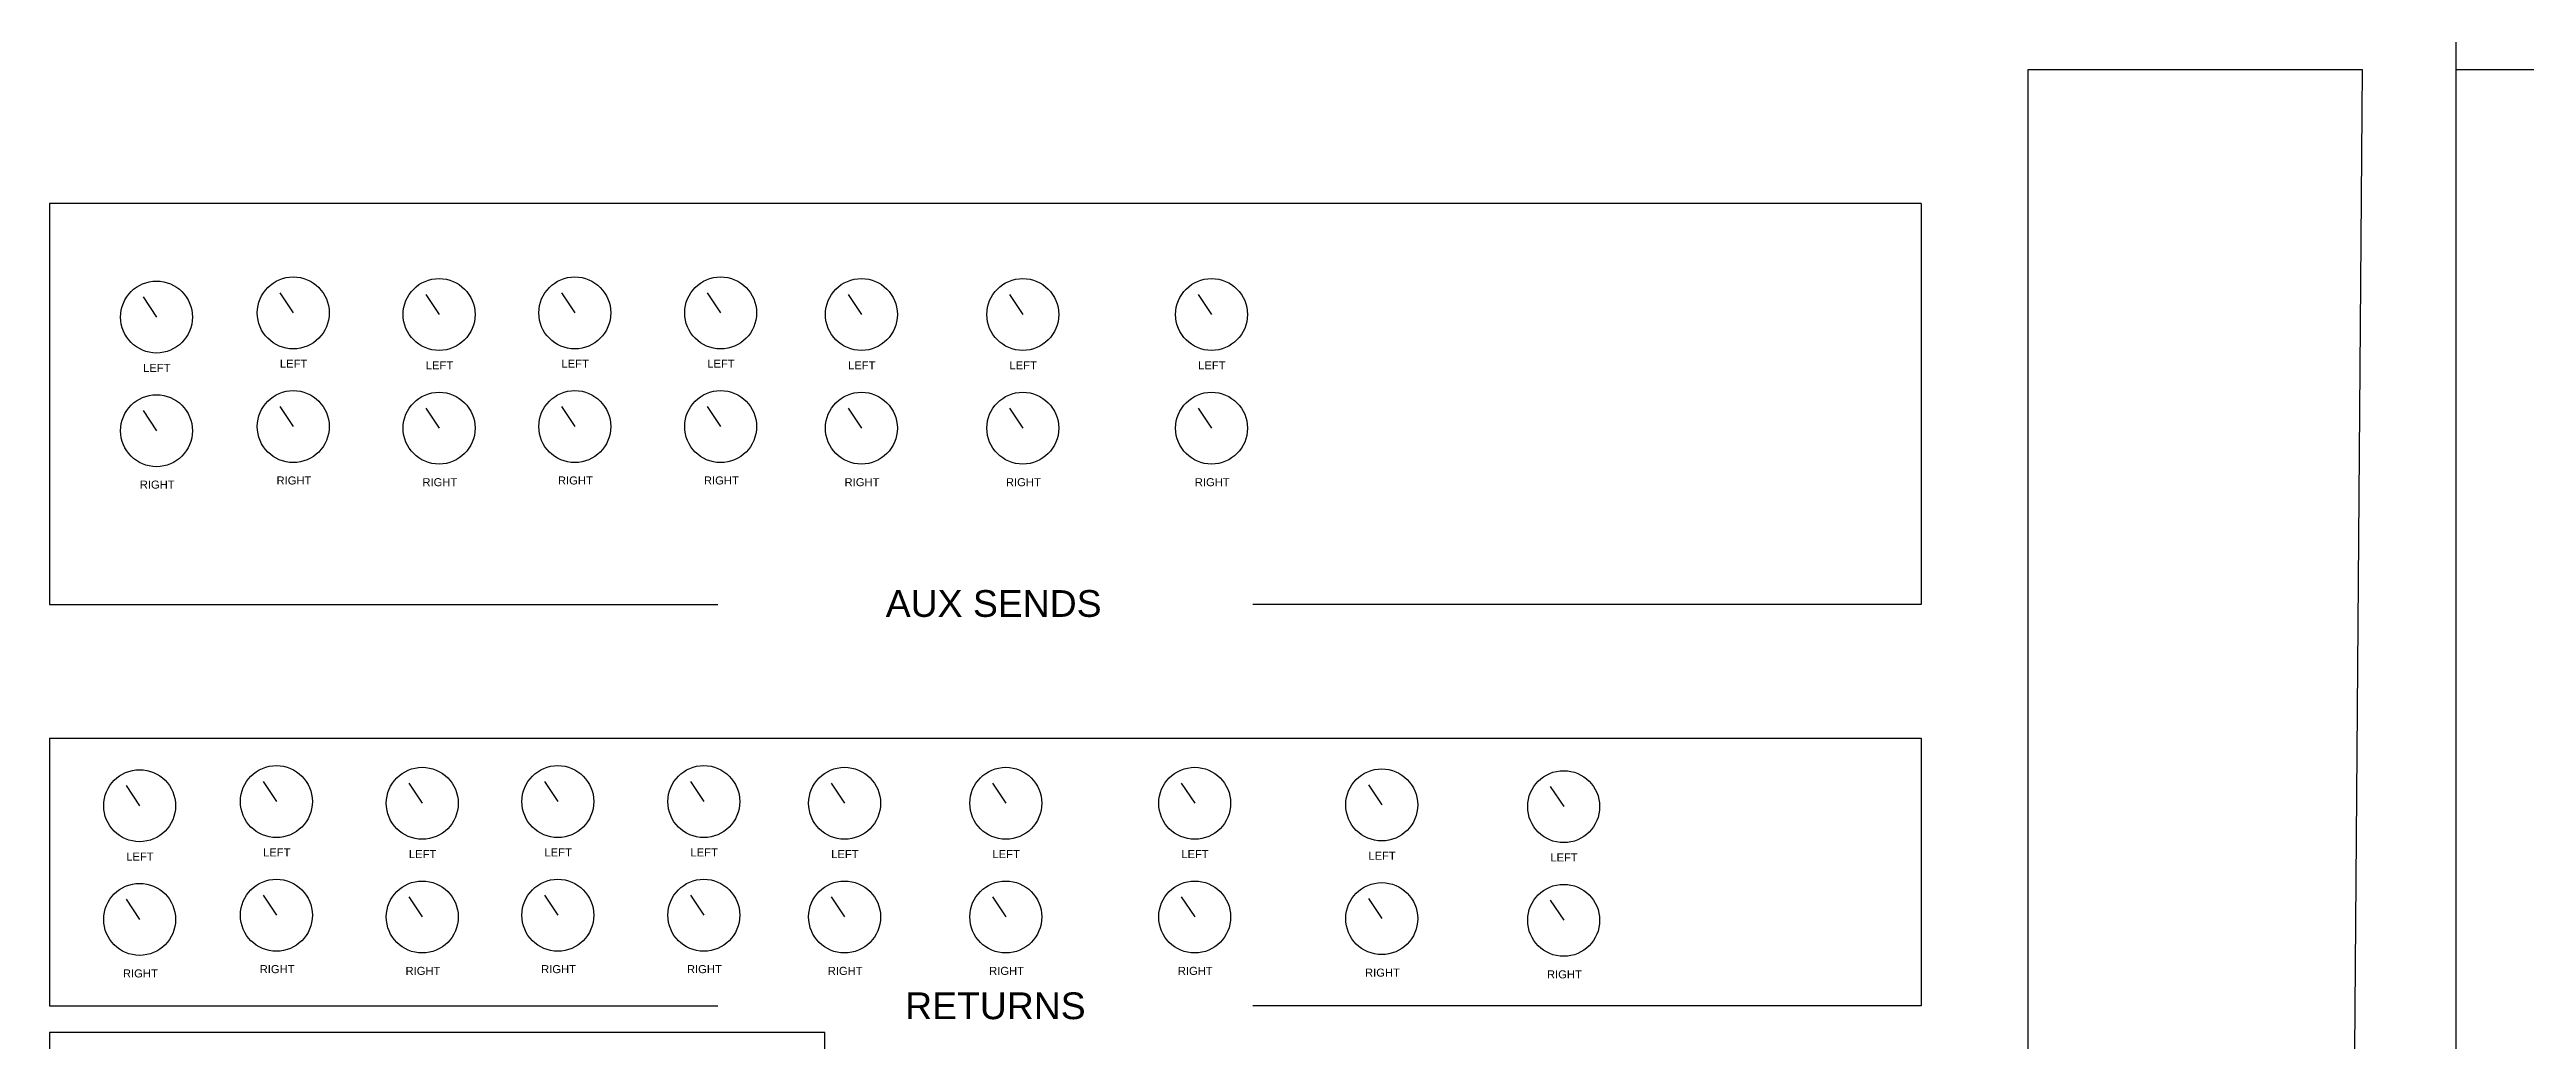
# Model space of a CAD drawing. Header units: inches. Extents: x -3000 to 2708, y -700 to 2800.
# Drawn here: x -1100 to 753, y 773 to 1515 of the extents above; entities that cross this region are included whole.
import ezdxf

# ---------------------------------------------------------------- set-up
doc = ezdxf.new("R2010")
doc.units = ezdxf.units.IN
doc.header["$MEASUREMENT"] = 0
doc.layers.get('0').update_dxf_attribs({"lineweight": 25, "true_color": 0xffffff})
doc.styles.add('textstyle24', font='')
doc.styles.add('textstyle25', font='')
doc.styles.add('textstyle33', font='')
doc.styles.add('textstyle34', font='')
doc.styles.add('textstyle35', font='')
doc.styles.add('textstyle36', font='')
doc.styles.add('textstyle37', font='')
doc.styles.add('textstyle38', font='')
doc.styles.add('textstyle39', font='')
doc.styles.add('textstyle40', font='')
doc.styles.add('textstyle41', font='')
doc.styles.add('textstyle42', font='')
doc.styles.add('textstyle43', font='')
doc.styles.add('textstyle44', font='')
doc.styles.add('textstyle45', font='')
doc.styles.add('textstyle46', font='')
doc.styles.add('textstyle47', font='')
doc.styles.add('textstyle48', font='')
doc.styles.add('textstyle49', font='')
doc.styles.add('textstyle50', font='')
doc.styles.add('textstyle51', font='')
doc.styles.add('textstyle52', font='')
doc.styles.add('textstyle53', font='')
doc.styles.add('textstyle54', font='')
doc.styles.add('textstyle55', font='')
doc.styles.add('textstyle56', font='')
doc.styles.add('textstyle57', font='')
doc.styles.add('textstyle58', font='')
doc.styles.add('textstyle59', font='')
doc.styles.add('textstyle60', font='')
doc.styles.add('textstyle61', font='')
doc.styles.add('textstyle62', font='')
doc.styles.add('textstyle63', font='')
doc.styles.add('textstyle64', font='')
doc.styles.add('textstyle65', font='')
doc.styles.add('textstyle66', font='')
doc.styles.add('textstyle67', font='')
doc.styles.add('textstyle68', font='')
doc.styles.get('textstyle24').set_extended_font_data('Liberation Sans')
doc.styles.get('textstyle25').set_extended_font_data('Liberation Sans')
doc.styles.get('textstyle33').set_extended_font_data('Liberation Sans')
doc.styles.get('textstyle34').set_extended_font_data('Liberation Sans')
doc.styles.get('textstyle35').set_extended_font_data('Liberation Sans')
doc.styles.get('textstyle36').set_extended_font_data('Liberation Sans')
doc.styles.get('textstyle37').set_extended_font_data('Liberation Sans')
doc.styles.get('textstyle38').set_extended_font_data('Liberation Sans')
doc.styles.get('textstyle39').set_extended_font_data('Liberation Sans')
doc.styles.get('textstyle40').set_extended_font_data('Liberation Sans')
doc.styles.get('textstyle41').set_extended_font_data('Liberation Sans')
doc.styles.get('textstyle42').set_extended_font_data('Liberation Sans')
doc.styles.get('textstyle43').set_extended_font_data('Liberation Sans')
doc.styles.get('textstyle44').set_extended_font_data('Liberation Sans')
doc.styles.get('textstyle45').set_extended_font_data('Liberation Sans')
doc.styles.get('textstyle46').set_extended_font_data('Liberation Sans')
doc.styles.get('textstyle47').set_extended_font_data('Liberation Sans')
doc.styles.get('textstyle48').set_extended_font_data('Liberation Sans')
doc.styles.get('textstyle49').set_extended_font_data('Liberation Sans')
doc.styles.get('textstyle50').set_extended_font_data('Liberation Sans')
doc.styles.get('textstyle51').set_extended_font_data('Liberation Sans')
doc.styles.get('textstyle52').set_extended_font_data('Liberation Sans')
doc.styles.get('textstyle53').set_extended_font_data('Liberation Sans')
doc.styles.get('textstyle54').set_extended_font_data('Liberation Sans')
doc.styles.get('textstyle55').set_extended_font_data('Liberation Sans')
doc.styles.get('textstyle56').set_extended_font_data('Liberation Sans')
doc.styles.get('textstyle57').set_extended_font_data('Liberation Sans')
doc.styles.get('textstyle58').set_extended_font_data('Liberation Sans')
doc.styles.get('textstyle59').set_extended_font_data('Liberation Sans')
doc.styles.get('textstyle60').set_extended_font_data('Liberation Sans')
doc.styles.get('textstyle61').set_extended_font_data('Liberation Sans')
doc.styles.get('textstyle62').set_extended_font_data('Liberation Sans')
doc.styles.get('textstyle63').set_extended_font_data('Liberation Sans')
doc.styles.get('textstyle64').set_extended_font_data('Liberation Sans')
doc.styles.get('textstyle65').set_extended_font_data('Liberation Sans')
doc.styles.get('textstyle66').set_extended_font_data('Liberation Sans')
doc.styles.get('textstyle67').set_extended_font_data('Liberation Sans')
doc.styles.get('textstyle68').set_extended_font_data('Liberation Sans')

msp = doc.modelspace()

# ---------------------------------------------------------------- linework, layer by layer
for p, q in [((700, 2800), (700, -200)), ((380, 220), (380, 1500)), ((380, 1500), (630, 1500)), ((630, 1500), (620, 230)), ((700, 1500), (2700, 1500)), ((300, 1400), (-1100, 1400)), ((-1100, 1400), (-1100, 1100)), ((300, 1400), (300, 1100)), ((-1030, 1330), (-1020, 1315)), ((-927.7, 1333.1), (-917.7, 1318.1)), ((-818.6, 1331.9), (-808.6, 1316.9)), ((-717.1, 1333.1), (-707.1, 1318.1)), ((-608, 1333.1), (-598, 1318.1)), ((-502.7, 1331.9), (-492.7, 1316.9)), ((-382, 1331.9), (-372, 1316.9)), ((-240.8, 1331.9), (-230.8, 1316.9)), ((-1030, 1245), (-1020, 1230)), ((-927.7, 1248.1), (-917.7, 1233.1)), ((-818.6, 1246.9), (-808.6, 1231.9)), ((-717.1, 1248.1), (-707.1, 1233.1)), ((-608, 1248.1), (-598, 1233.1)), ((-502.7, 1246.9), (-492.7, 1231.9)), ((-382, 1246.9), (-372, 1231.9)), ((-240.8, 1246.9), (-230.8, 1231.9)), ((-1100, 1100), (-600, 1100)), ((300, 1100), (-200, 1100)), ((-1100, 1000), (300, 1000)), ((-1100, 1000), (-1100, 800)), ((300, 1000), (300, 800)), ((-1042.6, 964.6), (-1032.6, 949.6)), ((-940.3, 967.7), (-930.3, 952.7)), ((-831.2, 966.4), (-821.2, 951.4)), ((-729.8, 967.7), (-719.8, 952.7)), ((-620.6, 967.7), (-610.6, 952.7)), ((-515.3, 966.4), (-505.3, 951.4)), ((-394.7, 966.4), (-384.7, 951.4)), ((-253.4, 966.4), (-243.4, 951.4)), ((-113.5, 965.2), (-103.5, 950.2)), ((22.6, 963.9), (32.6, 948.9)), ((-1042.6, 879.6), (-1032.6, 864.6)), ((-940.3, 882.7), (-930.3, 867.7)), ((-831.2, 881.4), (-821.2, 866.4)), ((-729.8, 882.7), (-719.8, 867.7)), ((-620.6, 882.7), (-610.6, 867.7)), ((-515.3, 881.4), (-505.3, 866.4)), ((-394.7, 881.4), (-384.7, 866.4)), ((-253.4, 881.4), (-243.4, 866.4)), ((-113.5, 880.2), (-103.5, 865.2)), ((22.6, 878.9), (32.6, 863.9)), ((-1100, 800), (-600, 800)), ((300, 800), (-200, 800)), ((-1100, 780), (-1100, 120)), ((-520, 780), (-1100, 780)), ((-520, 120), (-520, 780))]:
    msp.add_line(p, q)
for centre in [(-1020, 1315), (-917.7, 1318.1), (-808.6, 1316.9), (-707.1, 1318.1), (-598, 1318.1), (-492.7, 1316.9), (-372, 1316.9), (-230.8, 1316.9), (-917.7, 1233.1), (-707.1, 1233.1), (-598, 1233.1), (-1020, 1230), (-808.6, 1231.9), (-492.7, 1231.9), (-372, 1231.9), (-230.8, 1231.9), (-1032.6, 949.6), (-930.3, 952.7), (-821.2, 951.4), (-719.8, 952.7), (-610.6, 952.7), (-505.3, 951.4), (-384.7, 951.4), (-243.4, 951.4), (-103.5, 950.2), (32.6, 948.9), (-1032.6, 864.6), (-930.3, 867.7), (-821.2, 866.4), (-719.8, 867.7), (-610.6, 867.7), (-505.3, 866.4), (-384.7, 866.4), (-243.4, 866.4), (-103.5, 865.2), (32.6, 863.9)]:
    msp.add_circle(centre, 26.9)

# ---------------------------------------------------------------- texts
at = {"char_height": 1, "attachment_point": 1}
for s, insert, style in [('\\C7;\\H6;LEFT', (-1030, 1280), 'textstyle33'), ('\\C7;\\H6;LEFT', (-927.7, 1283.1), 'textstyle34'), ('\\C7;\\H6;LEFT', (-818.6, 1281.9), 'textstyle35'), ('\\C7;\\H6;LEFT', (-717.1, 1283.1), 'textstyle36'), ('\\C7;\\H6;LEFT', (-608, 1283.1), 'textstyle37'), ('\\C7;\\H6;LEFT', (-502.7, 1281.9), 'textstyle38'), ('\\C7;\\H6;LEFT', (-382, 1281.9), 'textstyle39'), ('\\C7;\\H6;LEFT', (-240.8, 1281.9), 'textstyle40'), ('\\C7;\\H6;RIGHT', (-1032.5, 1192.7), 'textstyle51'), ('\\C7;\\H6;RIGHT', (-930.2, 1195.8), 'textstyle52'), ('\\C7;\\H6;RIGHT', (-821.1, 1194.5), 'textstyle53'), ('\\C7;\\H6;RIGHT', (-719.7, 1195.8), 'textstyle54'), ('\\C7;\\H6;RIGHT', (-610.5, 1195.8), 'textstyle55'), ('\\C7;\\H6;RIGHT', (-505.3, 1194.5), 'textstyle56'), ('\\C7;\\H6;RIGHT', (-384.6, 1194.5), 'textstyle57'), ('\\C7;\\H6;RIGHT', (-243.3, 1194.5), 'textstyle58'), ('\\C7;\\H20;AUX SENDS', (-474.5, 1110.8), 'textstyle24'), ('\\C7;\\H6;LEFT', (-1042.6, 914.6), 'textstyle41'), ('\\C7;\\H6;LEFT', (-940.3, 917.7), 'textstyle42'), ('\\C7;\\H6;LEFT', (-831.2, 916.4), 'textstyle43'), ('\\C7;\\H6;LEFT', (-729.8, 917.7), 'textstyle44'), ('\\C7;\\H6;LEFT', (-620.6, 917.7), 'textstyle45'), ('\\C7;\\H6;LEFT', (-515.3, 916.4), 'textstyle46'), ('\\C7;\\H6;LEFT', (-394.7, 916.4), 'textstyle47'), ('\\C7;\\H6;LEFT', (-253.4, 916.4), 'textstyle48'), ('\\C7;\\H6;LEFT', (-113.5, 915.2), 'textstyle49'), ('\\C7;\\H6;LEFT', (22.6, 913.9), 'textstyle50'), ('\\C7;\\H6;RIGHT', (-1045.1, 827.2), 'textstyle59'), ('\\C7;\\H6;RIGHT', (-942.8, 830.4), 'textstyle60'), ('\\C7;\\H6;RIGHT', (-833.7, 829.1), 'textstyle61'), ('\\C7;\\H6;RIGHT', (-732.3, 830.4), 'textstyle62'), ('\\C7;\\H6;RIGHT', (-623.2, 830.4), 'textstyle63'), ('\\C7;\\H6;RIGHT', (-517.9, 829.1), 'textstyle64'), ('\\C7;\\H6;RIGHT', (-397.2, 829.1), 'textstyle65'), ('\\C7;\\H6;RIGHT', (-256, 829.1), 'textstyle66'), ('\\C7;\\H6;RIGHT', (-116, 827.8), 'textstyle67'), ('\\C7;\\H6;RIGHT', (20.1, 826.5), 'textstyle68'), ('\\C7;\\H20;RETURNS', (-460, 810), 'textstyle25')]:
    msp.add_mtext(s, dxfattribs=dict(at, insert=insert, style=style))

doc.saveas('drawing.dxf')
